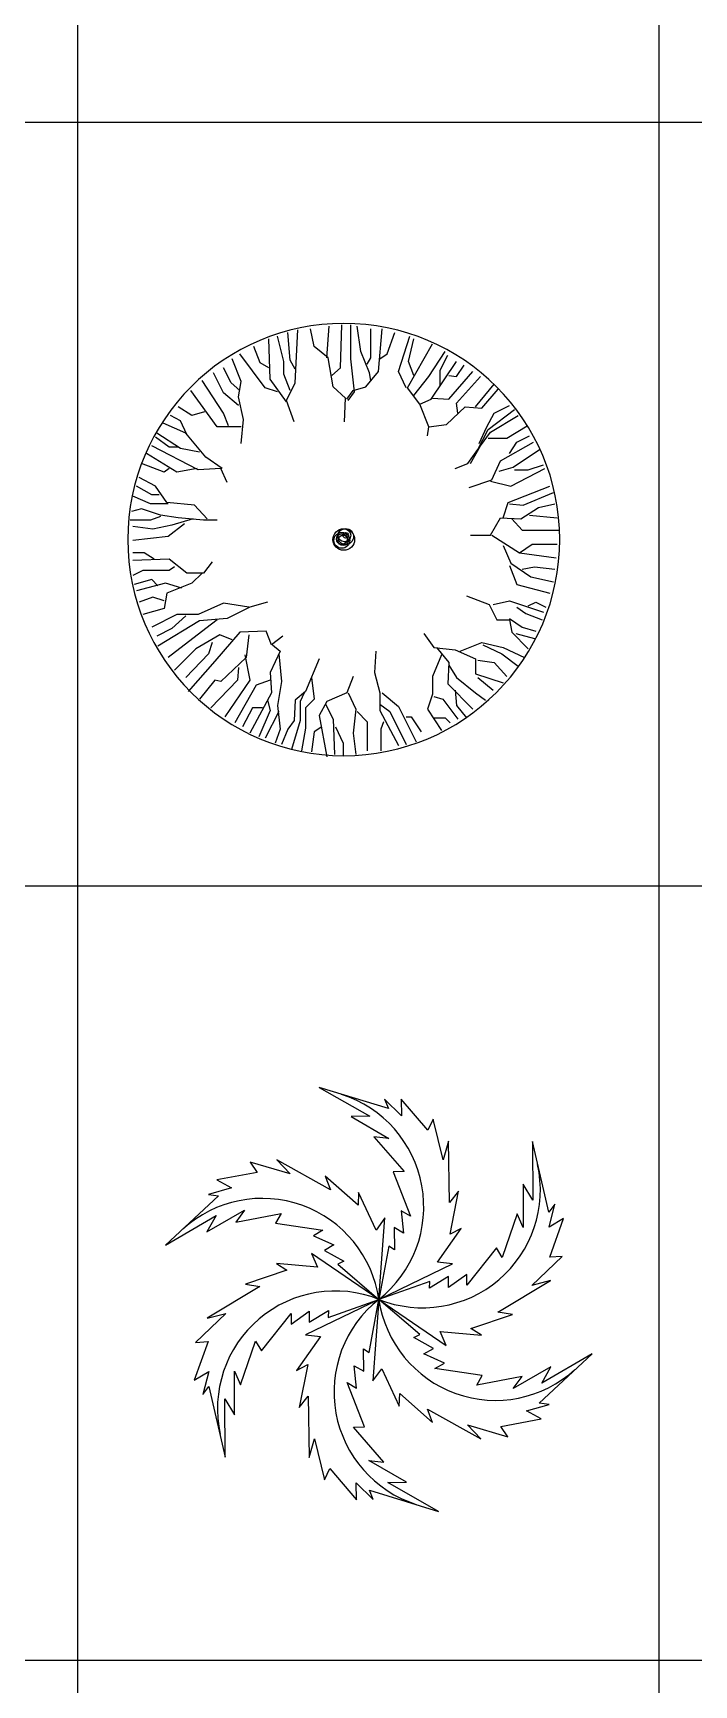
# Model space of a CAD drawing. Header units: millimetres. Extents: x -4017 to 59953, y -688 to 66564.
# Drawn here: x 1591 to 3966, y 34195 to 40125 of the extents above; entities that cross this region are included whole.
import ezdxf

# ---------------------------------------------------------------- set-up
doc = ezdxf.new("R2010")
doc.units = ezdxf.units.MM
doc.layers.add('www.cad-blocks.net', color=7, linetype='Continuous')

# ---------------------------------------------------------------- blocks, each defined once
blk = doc.blocks.new('A$C516926BB')
for p, q in [((4.2099, 38.5194), (4.2099, 0)), ((6.2986, 38.5194), (6.2986, 0)), ((0, 30.4302), (62.4121, 30.4302)), ((0, 27.6876), (62.4121, 27.6876)), ((0, 24.9084), (62.4121, 24.9084))]:
    blk.add_line(p, q)
blk = doc.blocks.new('A$C0571028B')
at = {"color": 0}
for p, q in [((0.7138, 1.4335), (0.7229, 1.5466)), ((0.7636, 1.3974), (0.7681, 1.5511)), ((0.7998, 1.429), (0.7998, 1.5511)), ((0.836, 1.4562), (0.8225, 1.5466)), ((0.5101, 1.3567), (0.5056, 1.5014)), ((0.5599, 1.42), (0.5373, 1.5104)), ((0.5826, 1.4245), (0.5735, 1.524)), ((0.6007, 1.3431), (0.6097, 1.533)), ((0.6686, 1.4742), (0.655, 1.5376)), ((0.8723, 1.4335), (0.8723, 1.5376)), ((0.8994, 1.3838), (0.913, 1.5376)), ((0.9311, 1.4471), (0.9583, 1.524)), ((0.9718, 1.3838), (1.0126, 1.5104)), ((1.0035, 1.325), (1.094, 1.4833)), ((1.008, 1.42), (1.0261, 1.5014)), ((0.406, 1.3476), (0.3744, 1.429)), ((0.492, 1.325), (0.4015, 1.4471)), ((0.4739, 1.4155), (0.4513, 1.4742)), ((0.6007, 1.3928), (0.5826, 1.4245)), ((0.7184, 1.4335), (0.6686, 1.4742)), ((0.7365, 1.3295), (0.7184, 1.4335)), ((0.8134, 1.3114), (0.7998, 1.429)), ((0.8677, 1.3793), (0.836, 1.4562)), ((0.8587, 1.4109), (0.8723, 1.4335)), ((0.9039, 1.429), (0.9311, 1.4471)), ((1.0805, 1.3657), (1.1393, 1.4562)), ((1.1212, 1.3883), (1.1484, 1.4426)), ((0.3427, 1.3069), (0.3065, 1.3793)), ((0.3698, 1.3431), (0.3427, 1.3974)), ((0.5056, 1.3974), (0.4739, 1.4155)), ((0.5599, 1.3748), (0.5599, 1.42)), ((0.5826, 1.316), (0.5599, 1.3748)), ((0.7319, 1.3702), (0.7636, 1.3974)), ((0.8541, 1.3295), (0.8994, 1.3838)), ((0.8723, 1.3521), (0.8677, 1.3793)), ((0.999, 1.325), (0.9718, 1.3838)), ((1.0261, 1.3702), (1.008, 1.42)), ((1.0261, 1.2979), (1.0805, 1.3657)), ((1.0895, 1.2843), (1.18, 1.42)), ((1.1212, 1.3341), (1.1212, 1.3883)), ((1.1529, 1.2843), (1.2389, 1.3838)), ((1.1529, 1.3702), (1.18, 1.3657)), ((1.18, 1.3657), (1.2072, 1.4064)), ((1.18, 1.2707), (1.266, 1.3657)), ((0.32, 1.1848), (0.225, 1.316)), ((0.3427, 1.2346), (0.2657, 1.3521)), ((0.397, 1.2617), (0.3427, 1.3069)), ((0.4015, 1.316), (0.3698, 1.3431)), ((0.397, 1.2934), (0.406, 1.3476)), ((0.5373, 1.3114), (0.492, 1.325)), ((0.569, 1.2753), (0.5101, 1.3567)), ((0.569, 1.2798), (0.6007, 1.3431)), ((0.7817, 1.2888), (0.7365, 1.3295)), ((0.7863, 1.2843), (0.8089, 1.316)), ((0.7908, 1.2798), (0.8134, 1.3114)), ((0.8089, 1.316), (0.8541, 1.3295)), ((1.0488, 1.2662), (1.0035, 1.325)), ((1.2479, 1.2572), (1.3158, 1.3386)), ((1.2706, 1.2527), (1.3294, 1.3205)), ((0.2295, 1.2255), (0.1797, 1.2572)), ((0.4151, 1.212), (0.397, 1.2934)), ((0.5961, 1.2029), (0.569, 1.2798)), ((0.7772, 1.2029), (0.7817, 1.2888)), ((1.0488, 1.2662), (1.0895, 1.2843)), ((1.0805, 1.1848), (1.0488, 1.2662)), ((1.094, 1.2888), (1.1529, 1.2843)), ((1.1438, 1.1939), (1.2117, 1.2572)), ((1.1846, 1.2346), (1.18, 1.2707)), ((1.2117, 1.2572), (1.2706, 1.2527)), ((1.2932, 1.1758), (1.3883, 1.2481)), ((1.3158, 1.2346), (1.3701, 1.2617)), ((0.2069, 1.1622), (0.1254, 1.1984)), ((0.1888, 1.2074), (0.1526, 1.2255)), ((0.2114, 1.1577), (0.1888, 1.2074)), ((0.2748, 1.2391), (0.2295, 1.2255)), ((0.3608, 1.1893), (0.3427, 1.2346)), ((0.406, 1.126), (0.4151, 1.212)), ((1.0805, 1.1848), (1.1438, 1.1939)), ((1.2887, 1.1848), (1.3158, 1.2346)), ((1.3023, 1.1667), (1.4018, 1.2255)), ((1.3611, 1.1441), (1.4335, 1.1893)), ((0.148, 1.1125), (0.0983, 1.1486)), ((0.1888, 1.1079), (0.1028, 1.1622)), ((0.2793, 1.0763), (0.2069, 1.1622)), ((0.406, 1.1848), (0.32, 1.1848)), ((1.0759, 1.1532), (1.0805, 1.1848)), ((1.257, 1.1034), (1.2932, 1.1758)), ((1.2615, 1.126), (1.2887, 1.1848)), ((1.266, 1.117), (1.3023, 1.1667)), ((1.2932, 1.1441), (1.3611, 1.1441)), ((1.3385, 1.0627), (1.4561, 1.1306)), ((1.3701, 1.0899), (1.3973, 1.1306)), ((1.3973, 1.1306), (1.4426, 1.1532)), ((0.1752, 1.022), (0.0666, 1.0899)), ((0.2521, 1.0311), (0.0847, 1.117)), ((0.1797, 1.1125), (0.148, 1.1125)), ((0.2567, 1.0944), (0.1888, 1.1079)), ((0.3381, 1.0356), (0.2793, 1.0763)), ((1.2208, 1.0537), (1.257, 1.1034)), ((1.2298, 1.0537), (1.266, 1.117)), ((1.3837, 1.0401), (1.4788, 1.1034)), ((0.1299, 1.022), (0.0485, 1.0537)), ((0.148, 1.0356), (0.1299, 1.022)), ((0.2476, 1.0356), (0.1752, 1.022)), ((0.3336, 1.0356), (0.2521, 1.0311)), ((0.3563, 0.9858), (0.3336, 1.0356)), ((1.1755, 1.0356), (1.2208, 1.0537)), ((1.3068, 0.9949), (1.3385, 1.0627)), ((1.3339, 1.0265), (1.3837, 1.0401)), ((1.3747, 0.9723), (1.4969, 1.0356)), ((1.3883, 1.0311), (1.438, 1.0311)), ((1.438, 1.0311), (1.4924, 1.0492)), ((0.0847, 0.9406), (0.0304, 0.9723)), ((0.0983, 0.9723), (0.0394, 1.0039)), ((0.139, 0.9135), (0.0983, 0.9723)), ((1.2253, 0.9678), (1.3068, 0.9949)), ((1.3023, 0.9904), (1.3747, 0.9723)), ((1.3656, 0.9135), (1.515, 0.9723)), ((1.4199, 0.9044), (1.5286, 0.9497)), ((0.0485, 0.8909), (0.0123, 0.8818)), ((0.0801, 0.909), (0.0168, 0.9361)), ((0.1164, 0.8683), (0.0485, 0.8909)), ((0.1435, 0.909), (0.0801, 0.909)), ((0.1118, 0.9406), (0.0847, 0.9406)), ((0.2386, 0.9044), (0.139, 0.9135)), ((0.2838, 0.8547), (0.2386, 0.9044)), ((1.3475, 0.8592), (1.3656, 0.9135)), ((1.3701, 0.909), (1.4199, 0.9044)), ((1.4109, 0.8547), (1.4743, 0.8954)), ((1.4743, 0.8954), (1.5331, 0.909)), ((0.0801, 0.8502), (0.0077, 0.8502)), ((0.1164, 0.8637), (0.0801, 0.8502)), ((0.1571, 0.8321), (0.0892, 0.8185)), ((0.1797, 0.8592), (0.1164, 0.8683)), ((0.2024, 0.8366), (0.1435, 0.7914)), ((0.234, 0.8547), (0.1571, 0.8321)), ((0.2703, 0.8502), (0.1797, 0.8592)), ((0.32, 0.8502), (0.2703, 0.8502)), ((1.3023, 0.7959), (1.3385, 0.8592)), ((1.3385, 0.8592), (1.4109, 0.8547)), ((1.3792, 0.8547), (1.4154, 0.814)), ((1.4426, 0.8683), (1.5421, 0.8592)), ((0.0892, 0.8185), (0.0168, 0.8276)), ((0.1435, 0.7914), (0.0168, 0.7778)), ((1.2298, 0.7959), (1.3023, 0.7959)), ((1.3068, 0.7959), (1.4064, 0.7326)), ((1.4154, 0.814), (1.5467, 0.814)), ((0.0575, 0.7326), (0.0168, 0.7326)), ((0.0937, 0.71), (0.0575, 0.7326)), ((1.3475, 0.7597), (1.3747, 0.6964)), ((1.4064, 0.7326), (1.4516, 0.7643)), ((1.4064, 0.7326), (1.5376, 0.7145)), ((1.4516, 0.7643), (1.5421, 0.7643)), ((0.148, 0.71), (0.0168, 0.7055)), ((0.053, 0.6693), (0.0168, 0.6512)), ((0.148, 0.6693), (0.053, 0.6693)), ((0.2114, 0.6602), (0.148, 0.71)), ((0.1661, 0.6829), (0.148, 0.6693)), ((0.2703, 0.6602), (0.2114, 0.6602)), ((0.2657, 0.6602), (0.2295, 0.6241)), ((0.3019, 0.7009), (0.2703, 0.6602)), ((1.3701, 0.6874), (1.3973, 0.6195)), ((1.3747, 0.6964), (1.4471, 0.6467)), ((1.4154, 0.6738), (1.4607, 0.6829)), ((1.4607, 0.6829), (1.5331, 0.6738)), ((0.0847, 0.6376), (0.0213, 0.6195)), ((0.1345, 0.6241), (0.0304, 0.5969)), ((0.1073, 0.615), (0.0847, 0.6376)), ((0.1933, 0.606), (0.1345, 0.6241)), ((0.2295, 0.6241), (0.139, 0.5879)), ((1.3973, 0.6195), (1.515, 0.5879)), ((1.4471, 0.6467), (1.5286, 0.6286)), ((0.0892, 0.5743), (0.0394, 0.5562)), ((0.1299, 0.5608), (0.0892, 0.5743)), ((0.139, 0.5879), (0.1299, 0.5336)), ((0.3427, 0.5517), (0.2521, 0.511)), ((0.4332, 0.5381), (0.3427, 0.5517)), ((0.4377, 0.5381), (0.3563, 0.4974)), ((0.5011, 0.5562), (0.4377, 0.5381)), ((1.2163, 0.5788), (1.2977, 0.5472)), ((1.2977, 0.5472), (1.3249, 0.4929)), ((1.3113, 0.5472), (1.3701, 0.5608)), ((1.3701, 0.5608), (1.4924, 0.5201)), ((1.3973, 0.5381), (1.429, 0.5155)), ((1.438, 0.5427), (1.4652, 0.5562)), ((1.4652, 0.5562), (1.5014, 0.5381)), ((0.1299, 0.5336), (0.053, 0.511)), ((0.1752, 0.511), (0.0847, 0.4658)), ((0.2567, 0.4884), (0.1073, 0.398)), ((0.2069, 0.5065), (0.1571, 0.4613)), ((0.2521, 0.511), (0.1752, 0.511)), ((0.3563, 0.4974), (0.2567, 0.4884)), ((0.32, 0.4929), (0.2793, 0.4613)), ((1.3249, 0.4929), (1.3701, 0.4929)), ((1.3701, 0.4974), (1.4154, 0.4658)), ((1.3701, 0.4929), (1.3792, 0.4477)), ((1.429, 0.5155), (1.4878, 0.4929)), ((0.1571, 0.4613), (0.1028, 0.4341)), ((0.2793, 0.4613), (0.1435, 0.3573)), ((0.3291, 0.4387), (0.2431, 0.3889)), ((0.4015, 0.4477), (0.311, 0.3437)), ((0.3744, 0.4206), (0.3291, 0.4387)), ((0.4966, 0.4522), (0.4015, 0.4477)), ((0.4332, 0.4387), (0.4241, 0.3573)), ((0.5147, 0.4025), (0.4966, 0.4522)), ((0.5554, 0.4341), (0.5147, 0.4025)), ((1.0624, 0.4432), (1.0986, 0.3934)), ((1.3792, 0.4477), (1.438, 0.3889)), ((1.3928, 0.4432), (1.4607, 0.4251)), ((1.4154, 0.4658), (1.4652, 0.4522)), ((0.2431, 0.3889), (0.1661, 0.312)), ((0.2884, 0.3708), (0.2069, 0.2849)), ((0.3019, 0.4115), (0.2884, 0.3708)), ((0.4241, 0.3573), (0.3336, 0.2713)), ((0.4196, 0.3663), (0.4377, 0.2759)), ((0.5464, 0.3799), (0.5101, 0.303)), ((0.5192, 0.4025), (0.5464, 0.3799)), ((0.5418, 0.3708), (0.5509, 0.2713)), ((0.8904, 0.3799), (0.8858, 0.303)), ((1.1257, 0.3663), (1.094, 0.2894)), ((1.0986, 0.3934), (1.1755, 0.3844)), ((1.1076, 0.3934), (1.1529, 0.3392)), ((1.1755, 0.3844), (1.2479, 0.3527)), ((1.1936, 0.3799), (1.2706, 0.4115)), ((1.2706, 0.4115), (1.3475, 0.3934)), ((1.2751, 0.4025), (1.343, 0.3708)), ((1.343, 0.3708), (1.4018, 0.3256)), ((1.3475, 0.3934), (1.4245, 0.3573)), ((0.311, 0.3437), (0.2159, 0.2352)), ((0.397, 0.3211), (0.3925, 0.2759)), ((0.5101, 0.303), (0.5147, 0.2306)), ((0.6867, 0.3527), (0.6369, 0.2352)), ((0.8858, 0.303), (0.9039, 0.2306)), ((1.1529, 0.3392), (1.1484, 0.2623)), ((1.1529, 0.3301), (1.18, 0.2849)), ((1.2479, 0.3527), (1.2479, 0.2985)), ((1.2479, 0.2985), (1.3475, 0.2668)), ((1.257, 0.3482), (1.3158, 0.3392)), ((1.3158, 0.3392), (1.3611, 0.2894)), ((0.311, 0.2759), (0.2567, 0.208)), ((0.3925, 0.2759), (0.2974, 0.1764)), ((0.3336, 0.2713), (0.311, 0.2759)), ((0.4377, 0.2759), (0.3472, 0.1447)), ((0.4604, 0.2578), (0.3834, 0.1221)), ((0.5101, 0.2759), (0.4604, 0.2578)), ((0.5509, 0.2713), (0.5373, 0.1854)), ((0.6595, 0.2849), (0.6686, 0.208)), ((0.8089, 0.2894), (0.7863, 0.2306)), ((1.094, 0.2894), (1.094, 0.2261)), ((1.1484, 0.2623), (1.2389, 0.1718)), ((1.1755, 0.2397), (1.18, 0.1854)), ((1.18, 0.2849), (1.2479, 0.2306)), ((1.257, 0.2849), (1.3113, 0.2397)), ((0.5147, 0.2306), (0.4377, 0.0859)), ((0.5011, 0.2035), (0.5101, 0.1673)), ((0.5373, 0.1854), (0.5464, 0.0995)), ((0.6007, 0.2035), (0.5961, 0.1311)), ((0.6369, 0.2352), (0.6007, 0.2035)), ((0.6324, 0.2306), (0.6188, 0.199)), ((0.6188, 0.199), (0.6188, 0.1311)), ((0.6686, 0.208), (0.6369, 0.1764)), ((0.7138, 0.199), (0.6867, 0.1492)), ((0.7093, 0.1899), (0.7365, 0.1357)), ((0.7863, 0.2306), (0.7138, 0.199)), ((0.7908, 0.2306), (0.8179, 0.1718)), ((0.9039, 0.2306), (0.9039, 0.1673)), ((0.9039, 0.1899), (0.9401, 0.1628)), ((0.913, 0.2306), (0.9718, 0.1809)), ((0.9718, 0.1809), (1.0352, 0.0543)), ((1.094, 0.2261), (1.0759, 0.1718)), ((1.0986, 0.2171), (1.1303, 0.208)), ((1.1303, 0.208), (1.1846, 0.1357)), ((1.18, 0.1854), (1.2163, 0.1402)), ((1.2479, 0.2306), (1.2841, 0.2035)), ((0.4468, 0.1764), (0.4106, 0.1085)), ((0.483, 0.1764), (0.4468, 0.1764)), ((0.5101, 0.1673), (0.4694, 0.0724)), ((0.5418, 0.1628), (0.492, 0.0678)), ((0.5961, 0.1311), (0.5735, 0.0995)), ((0.6188, 0.1311), (0.5871, 0.0271)), ((0.6369, 0.1764), (0.6369, 0.104)), ((0.6867, 0.1492), (0.7138, 0)), ((0.7365, 0.1357), (0.741, 0.009)), ((0.8179, 0.1718), (0.8089, 0.0859)), ((0.8225, 0.1628), (0.8587, 0.1266)), ((0.8587, 0.1266), (0.8587, 0.0226)), ((0.9039, 0.1673), (0.9718, 0.0407)), ((0.9175, 0.1266), (0.9085, 0.0995)), ((0.9401, 0.1628), (0.999, 0.0452)), ((0.999, 0.1447), (1.0171, 0.1447)), ((1.0171, 0.1447), (1.0533, 0.0904)), ((1.0759, 0.1718), (1.1257, 0.095)), ((1.0986, 0.1402), (1.1393, 0.1402)), ((1.1393, 0.1402), (1.1574, 0.1221)), ((0.5464, 0.0995), (0.5283, 0.0497)), ((0.5735, 0.0995), (0.5509, 0.0452)), ((0.6369, 0.104), (0.6233, 0.0226)), ((0.6686, 0.0904), (0.6595, 0.0181)), ((0.6957, 0.1085), (0.6686, 0.0904)), ((0.7455, 0.1085), (0.7727, 0.0497)), ((0.8089, 0.0859), (0.8179, 0.009)), ((0.9085, 0.0995), (0.9085, 0.0226)), ((0.7727, 0.0497), (0.7727, 0.0045))]:
    blk.add_line(p, q, dxfattribs=at)
for centre, major_axis, start_param, end_param in [((0.7749, 0.7807), (0.776, 0), 0, 6.283185), ((0.7749, 0.7807), (-0.0274, 0.0274), 3.926991, 10.210176), ((0.7681, 0.7778), (0.0202, 0.0202), 5.497787, 11.780972), ((0.7681, 0.7823), (-0.0136, 0.0136), 3.926991, 10.210176), ((0.7817, 0.7914), (-0.0202, 0.0202), 3.926991, 10.210176), ((0.7727, 0.7778), (-0.0132, 0.0132), 3.926991, 10.210176), ((0.7772, 0.7959), (0.0163, 0.0163), 5.497787, 11.780972), ((0.7817, 0.7959), (0.00715, 0.00715), 5.497787, 11.780972)]:
    blk.add_ellipse(centre, major_axis=major_axis, ratio=1, start_param=start_param, end_param=end_param, dxfattribs=at)
blk = doc.blocks.new('A$C3058522B')
at = {"color": 0}
for p, q in [((0.8009, 1.4464), (0.5521, 1.5226)), ((0.5521, 1.5226), (0.7344, 1.4186)), ((0.787, 1.4796), (0.8009, 1.4464)), ((0.8481, 1.4204), (0.787, 1.4796)), ((0.9427, 1.3685), (0.8472, 1.4806)), ((0.8472, 1.4806), (0.8481, 1.4204)), ((0.7344, 1.4186), (0.6675, 1.4175)), ((0.6675, 1.4175), (0.8026, 1.3395)), ((0.9621, 1.4089), (0.9427, 1.3685)), ((0.9979, 1.2624), (0.9621, 1.4089)), ((0.8026, 1.3395), (0.749, 1.3453)), ((0.749, 1.3453), (0.858, 1.2201)), ((1.0169, 1.3295), (0.9979, 1.2624)), ((1.0204, 1.109), (1.0169, 1.3295)), ((1.377, 1.0742), (1.3186, 1.3278)), ((1.3186, 1.3278), (1.3197, 1.1178)), ((0.4483, 1.2122), (0.3035, 1.2544)), ((0.3035, 1.2544), (0.3288, 1.2174)), ((0.5924, 1.155), (0.3997, 1.2622)), ((0.3997, 1.2622), (0.4483, 1.2122)), ((0.3288, 1.2174), (0.184, 1.1907)), ((0.184, 1.1907), (0.2366, 1.1615)), ((0.5736, 1.2037), (0.5924, 1.155)), ((0.6917, 1.0998), (0.5736, 1.2037)), ((0.858, 1.2201), (0.8179, 1.2194)), ((0.8179, 1.2194), (0.8807, 1.06)), ((0.1904, 1.1336), (0, 0.9562)), ((0.2366, 1.1615), (0.1547, 1.1381)), ((0.1547, 1.1381), (0.1904, 1.1336)), ((0.6937, 1.1446), (0.6917, 1.0998)), ((0.7565, 1.0101), (0.6937, 1.1446)), ((1.0532, 1.1496), (1.0204, 1.109)), ((1.0222, 0.9954), (1.0532, 1.1496)), ((1.2853, 1.1752), (1.2853, 1.0192)), ((1.3197, 1.1178), (1.2853, 1.1752)), ((0.1487, 1.0036), (0.2839, 1.0816)), ((0.2839, 1.0816), (0.252, 1.038)), ((0.252, 1.038), (0.415, 1.0699)), ((0.415, 1.0699), (0.3955, 1.0348)), ((0.8807, 1.06), (0.8469, 1.0795)), ((0.8469, 1.0795), (0.8549, 0.9994)), ((1.2635, 1.0686), (1.2096, 0.9115)), ((1.2853, 1.0192), (1.2635, 1.0686)), ((1.3988, 1.1028), (1.377, 1.0742)), ((1.3782, 1.0202), (1.3988, 1.1028)), ((0, 0.9562), (0.1813, 1.0621)), ((0.1813, 1.0621), (0.1487, 1.0036)), ((0.3955, 1.0348), (0.565, 1.0094)), ((0.565, 1.0094), (0.5312, 0.99)), ((0.7884, 1.0536), (0.7565, 1.0101)), ((0.7666, 0.7613), (0.7884, 1.0536)), ((0.8549, 0.9994), (0.8211, 1.0189)), ((0.8211, 1.0189), (0.8224, 0.9388)), ((0.977, 0.8944), (1.062, 1.0161)), ((1.062, 1.0161), (1.0222, 0.9954)), ((1.4298, 1.0511), (1.3782, 1.0202)), ((1.3804, 0.9124), (1.4298, 1.0511)), ((0.5312, 0.99), (0.6045, 0.9568)), ((0.6045, 0.9568), (0.5707, 0.9373)), ((0.8021, 0.9518), (0.7666, 0.7613)), ((0.8224, 0.9388), (0.8021, 0.9518)), ((0.5461, 0.877), (0.3982, 0.8898)), ((0.3982, 0.8898), (0.436, 0.8657)), ((0.7666, 0.7613), (0.5243, 0.9263)), ((0.5243, 0.9263), (0.5461, 0.877)), ((0.5707, 0.9373), (0.6408, 0.8983)), ((0.6408, 0.8983), (0.6194, 0.8873)), ((1.0306, 0.8886), (0.977, 0.8944)), ((1.189, 0.9459), (1.0823, 0.8119)), ((1.2096, 0.9115), (1.189, 0.9459)), ((1.3162, 0.8115), (1.4251, 0.9158)), ((1.4251, 0.9158), (1.3804, 0.9124)), ((0.436, 0.8657), (0.287, 0.8154)), ((0.6194, 0.8873), (0.7666, 0.7613)), ((0.7666, 0.7613), (1.0306, 0.8886)), ((1.0169, 0.8429), (0.9481, 0.8017)), ((1.0823, 0.8509), (1.0169, 0.8039)), ((1.0169, 0.8039), (1.0169, 0.8429)), ((1.0823, 0.8119), (1.0823, 0.8509)), ((0.3386, 0.8073), (0.1493, 0.694)), ((0.287, 0.8154), (0.3386, 0.8073)), ((0.9493, 0.8258), (0.7666, 0.7613)), ((0.9481, 0.8017), (0.9493, 0.8258)), ((1.1946, 0.7153), (1.3838, 0.8287)), ((1.3838, 0.8287), (1.3162, 0.8115)), ((0.4509, 0.6718), (0.5162, 0.7187)), ((0.7666, 0.7613), (0.5025, 0.634)), ((0.5162, 0.6797), (0.585, 0.7209)), ((0.5162, 0.7187), (0.5162, 0.6797)), ((0.5839, 0.6968), (0.7666, 0.7613)), ((0.585, 0.7209), (0.5839, 0.6968)), ((0.7311, 0.5708), (0.7666, 0.7613)), ((0.7666, 0.7613), (0.7448, 0.469)), ((0.7666, 0.7613), (1.0088, 0.5963)), ((0.9138, 0.6353), (0.7666, 0.7613)), ((1.2462, 0.7072), (1.1946, 0.7153)), ((0.217, 0.7111), (0.108, 0.6069)), ((0.1493, 0.694), (0.217, 0.7111)), ((0.3442, 0.5767), (0.4509, 0.7108)), ((0.4509, 0.7108), (0.4509, 0.6718)), ((1.0971, 0.657), (1.2462, 0.7072)), ((1.135, 0.6328), (1.0971, 0.657)), ((0.1528, 0.6102), (0.1034, 0.4715)), ((0.108, 0.6069), (0.1528, 0.6102)), ((0.2696, 0.4541), (0.3236, 0.6111)), ((0.3236, 0.6111), (0.3442, 0.5767)), ((0.5562, 0.6282), (0.4711, 0.5065)), ((0.5025, 0.634), (0.5562, 0.6282)), ((0.8924, 0.6243), (0.9138, 0.6353)), ((0.9624, 0.5853), (0.8924, 0.6243)), ((0.9871, 0.6457), (1.135, 0.6328)), ((1.0088, 0.5963), (0.9871, 0.6457)), ((0.7121, 0.5037), (0.7108, 0.5839)), ((0.7108, 0.5839), (0.7311, 0.5708)), ((0.9287, 0.5658), (0.9624, 0.5853)), ((1.002, 0.5327), (0.9287, 0.5658)), ((1.3427, 0.3891), (1.5332, 0.5664)), ((1.5332, 0.5664), (1.3519, 0.4605)), ((0.1034, 0.4715), (0.155, 0.5024)), ((0.155, 0.5024), (0.1343, 0.4198)), ((0.2478, 0.3474), (0.2479, 0.5034)), ((0.2479, 0.5034), (0.2696, 0.4541)), ((0.4711, 0.5065), (0.5109, 0.5272)), ((0.5109, 0.5272), (0.4799, 0.373)), ((0.6863, 0.4431), (0.6783, 0.5232)), ((0.6783, 0.5232), (0.7121, 0.5037)), ((0.7448, 0.469), (0.7767, 0.5125)), ((0.7767, 0.5125), (0.8395, 0.378)), ((0.9682, 0.5132), (1.002, 0.5327)), ((1.1377, 0.4878), (0.9682, 0.5132)), ((1.1181, 0.4528), (1.1377, 0.4878)), ((1.2812, 0.4846), (1.1181, 0.4528)), ((1.3844, 0.519), (1.2493, 0.4411)), ((1.2493, 0.4411), (1.2812, 0.4846)), ((1.3519, 0.4605), (1.3844, 0.519)), ((0.1343, 0.4198), (0.1561, 0.4485)), ((0.1561, 0.4485), (0.2145, 0.1949)), ((0.6525, 0.4626), (0.6863, 0.4431)), ((0.7153, 0.3032), (0.6525, 0.4626)), ((0.8395, 0.378), (0.8415, 0.4229)), ((0.8415, 0.4229), (0.9596, 0.3189)), ((0.2135, 0.4048), (0.2478, 0.3474)), ((0.2145, 0.1949), (0.2135, 0.4048)), ((0.4799, 0.373), (0.5128, 0.4136)), ((0.5128, 0.4136), (0.5163, 0.1931)), ((0.9408, 0.3676), (1.1335, 0.2604)), ((0.9596, 0.3189), (0.9408, 0.3676)), ((1.2966, 0.3611), (1.3784, 0.3845)), ((1.3492, 0.3319), (1.2966, 0.3611)), ((1.3784, 0.3845), (1.3427, 0.3891)), ((0.6751, 0.3026), (0.7153, 0.3032)), ((0.7842, 0.1773), (0.6751, 0.3026)), ((1.1335, 0.2604), (1.0849, 0.3105)), ((1.0849, 0.3105), (1.2296, 0.2682)), ((1.2043, 0.3053), (1.3492, 0.3319)), ((1.2296, 0.2682), (1.2043, 0.3053)), ((0.5163, 0.1931), (0.5353, 0.2602)), ((0.5353, 0.2602), (0.5711, 0.1138)), ((0.8657, 0.1051), (0.7306, 0.1832)), ((0.7306, 0.1832), (0.7842, 0.1773)), ((0.5711, 0.1138), (0.5905, 0.1542)), ((0.5905, 0.1542), (0.686, 0.0421)), ((0.686, 0.0421), (0.685, 0.1022)), ((0.685, 0.1022), (0.7462, 0.043)), ((0.7323, 0.0762), (0.9811, 0)), ((0.7462, 0.043), (0.7323, 0.0762)), ((0.7988, 0.104), (0.8657, 0.1051)), ((0.9811, 0), (0.7988, 0.104))]:
    blk.add_line(p, q, dxfattribs=at)
for centre, major_axis, start_param, end_param in [((0.5044, 1.0937), (-0.4234, 0), 2.238605, 4.40435), ((0.9234, 1.1546), (0.4234, 0), 4.332999, 6.498744), ((0.3476, 0.7005), (-0.4234, 0), 3.285802, 5.451547), ((0.6098, 0.3681), (-0.4234, 0), 4.332999, 6.498745), ((1.0288, 0.4289), (-0.4234, 0), -0.902989, 1.262757), ((1.1856, 0.8222), (0.4234, 0), 3.285801, 5.451547)]:
    blk.add_ellipse(centre, major_axis=major_axis, ratio=1, start_param=start_param, end_param=end_param, dxfattribs=at)

msp = doc.modelspace()

# ---------------------------------------------------------------- block references
at = {"xscale": 1000, "yscale": 1000, "zscale": 1000}
for name, p in [('A$C0571028B', (1933, 37526.2)), ('A$C3058522B', (2067.5, 34817.6))]:
    msp.add_blockref(name, p, dxfattribs=at)
at = {"layer": 'www.cad-blocks.net', "color": 155, "true_color": 0x546d8e, "xscale": 1000, "yscale": 1000, "zscale": 1000}
msp.add_blockref('A$C516926BB', (-2458.7, 9375.6), dxfattribs=at)

doc.saveas('drawing.dxf')
